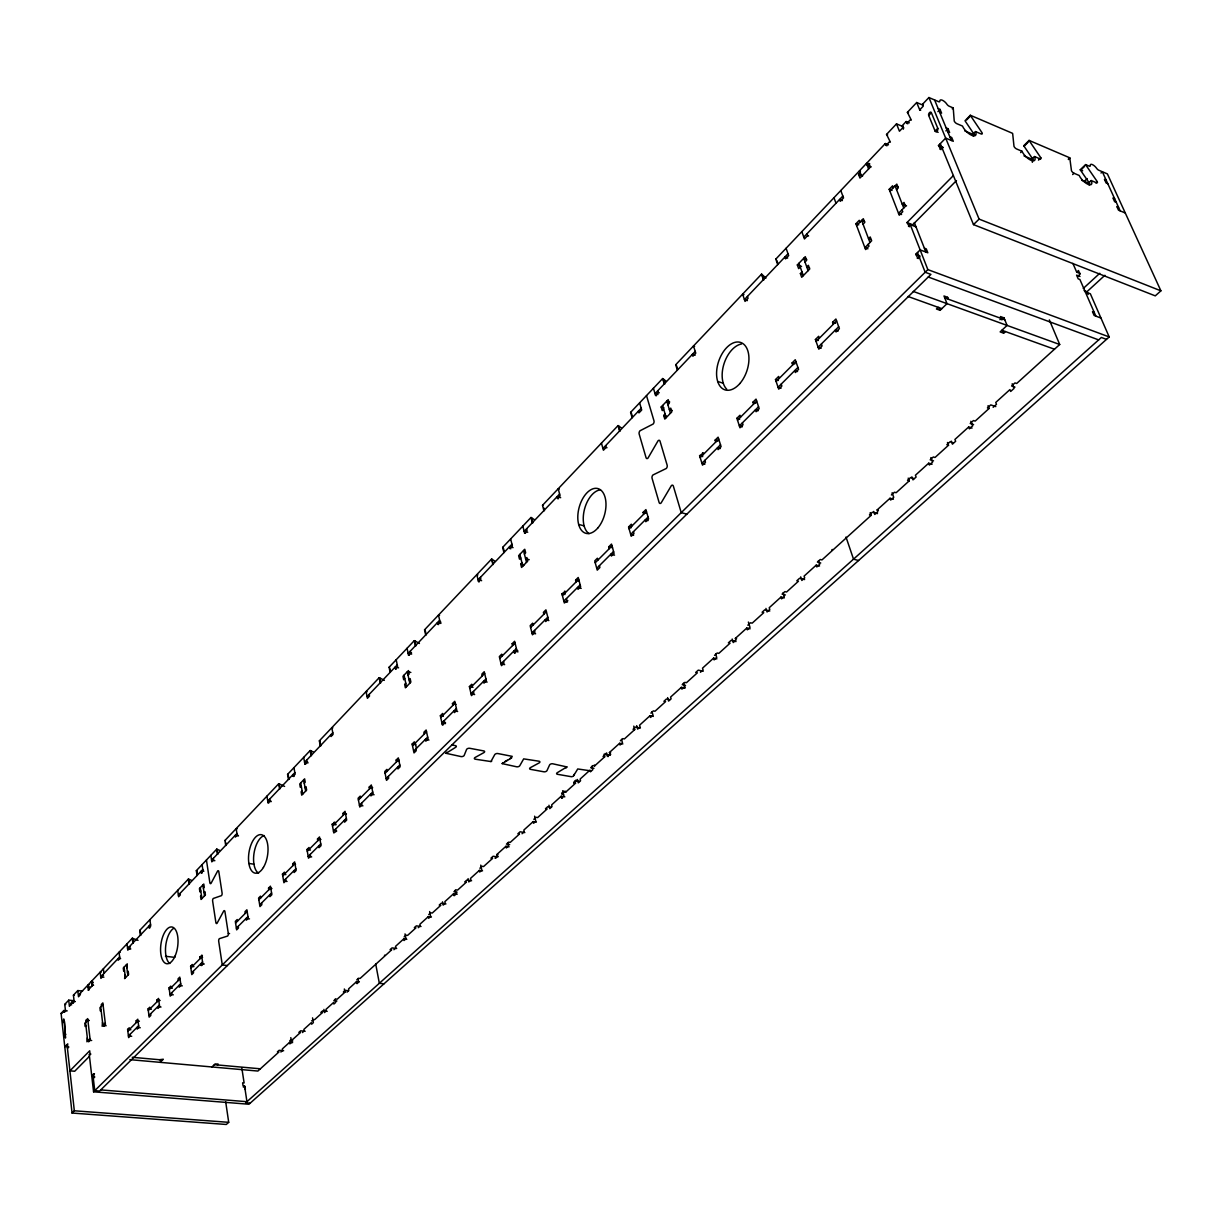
<?xml version="1.0" encoding="UTF-8"?>
<svg xmlns="http://www.w3.org/2000/svg" width="1222" height="1222" viewBox="0 0 1222 1222"><rect width="100%" height="100%" fill="white"/><g stroke="black" fill="none" stroke-linecap="round" stroke-linejoin="round"><path stroke-width="1.5" d="M509.528 759.015L512.217 756.357L497.843 753.546A2.093 1.069 -13 0 0 494.727 754.646L490.923 761.55L475.266 759.198A2.093 1.069 -12.7 0 1 475.083 757.487L483.881 752.63A2.108 1.069 -12.8 0 0 483.698 750.904L469.737 748.292A2.108 1.085 -12.6 0 0 466.605 749.407L464.161 755.471A2.108 1.069 -12.5 0 1 461.045 756.586L446.045 753.302L455.592 747.36A2.123 1.085 -12.4 0 0 455.378 745.619L451.835 744.962M446.045 753.302L446.763 752.278M574.355 774.198L573.668 775.649A2.047 1.008 -13.9 0 1 571.484 776.734L557.431 774.29A2.047 1.023 -13.7 0 1 557.354 772.64L566.871 766.927L552.711 763.781A2.062 1.039 -13.7 0 0 549.64 764.865L546.937 770.715A2.062 1.023 -13.6 0 1 543.882 771.8L530.485 769.341A2.062 1.039 -13.4 0 1 530.363 767.66L539.131 762.91A2.077 1.039 -13.5 0 0 539.024 761.214L523.673 758.877L519.778 765.72A2.077 1.039 -13.2 0 1 516.707 766.805L502.196 763.628L511.728 757.808M502.196 763.628L502.945 762.62M566.871 766.927L566.092 767.92M573.668 775.649L577.731 768.959L590.608 770.838M64.766 1012.152L63.972 1012.076L65.453 1010.518L64.766 1004.362L68.722 1000.176L73.442 1000.65M73.427 1003.018L72.633 1002.941L74.13 1001.368L73.427 995.197L77.796 990.568L82.531 991.073M890.395 142.18L886.546 134.42L896.505 123.88L902.172 126.217L903.348 129.165M911.337 120.123L907.396 112.348L916.699 102.511L922.366 104.909M225.673 1101.694L228.713 1122.331L226.299 1124.469L72.052 1113.028L61.1 1013.374L63.804 1010.533L67.21 1010.869M68.722 1000.176L69.41 1006.332L72.465 1001.398L75.092 1001.658M77.796 990.568L78.498 996.755L80.01 995.166L79.827 993.623L132.266 938.282A1.818 0.84 -8.2 0 1 132.694 938.374L138.025 940.344M140.408 931.576L140.866 935.136A1.833 0.84 -8.3 0 1 140.377 935.12L139.751 930.37L188.325 879.122A1.864 0.901 -8.7 0 1 188.753 879.214L191.457 880.314M197.048 875.502L196.33 870.675L216.676 849.198A1.894 0.932 -9.1 0 1 217.104 849.305L219.807 850.451M225.795 842.661L226.223 845.38A1.909 0.947 -9.2 0 1 225.703 845.349L224.94 840.461L278.708 783.73A1.955 1.008 -9.8 0 1 279.151 783.852L284.589 786.403M288.255 775.222L288.972 779.361A1.97 1.008 -10 0 1 288.453 779.331L287.582 774.366L310.159 750.537A1.986 1.039 -10.3 0 1 310.602 750.659L313.336 752.004M320.042 741.708L320.806 745.894A2.001 1.054 -10.5 0 1 320.286 745.848L319.354 740.838L379.187 677.691A2.062 1.115 -11.4 0 1 379.645 677.828L384.319 680.379M390.139 672.344L389.085 667.243L414.289 640.649A2.093 1.161 -12 0 1 414.747 640.802L419.421 643.475M426.081 635.012A2.123 1.176 -12.3 0 1 425.684 634.951L424.553 629.804L491.55 559.111A2.184 1.253 -13.6 0 1 492.008 559.279L494.742 561.02M503.938 552.619L502.654 547.38L530.974 517.502A2.215 1.298 -14.5 0 1 531.433 517.685L534.167 519.533M543.698 507.741L544.447 510.674A2.245 1.329 -14.8 0 1 543.882 510.597L542.522 505.312L618.042 425.607A2.322 1.421 -16.7 0 1 618.515 425.821L621.219 427.883M632.156 417.725L630.598 412.364L662.63 378.56A2.383 1.466 -18 0 1 663.088 378.789L665.791 380.959M677.37 370.144L675.705 364.752L761.505 274.202A2.505 1.604 -21 0 1 761.978 274.461L765.95 278.112M777.711 264.594L775.802 259.11L885.308 143.539L888.455 144.822M903.852 128.005L902.157 125.759L906.174 121.528L909.321 122.842M920.655 110.286L919.708 109.888L923.221 106.192L922.457 104.344L928.919 97.531L938.572 101.67A2.643 1.085 44.6 0 0 939.825 101.197A5.3 2.154 44.7 0 1 941.811 100.051A5.3 2.154 44.7 0 1 945.981 103.03L947.371 104.832A2.643 1.069 44.7 0 0 949.188 106.207L953.129 107.903A2.643 1.069 44.7 0 1 953.267 108.391L954.229 121.039A2.658 1.085 44.8 0 0 956.872 123.697L962.493 126.065A9.257 3.758 45 0 0 971.75 135.337A9.257 3.758 45 0 0 975.523 131.579L981.067 133.931A2.627 1.069 45.1 0 0 982.121 132.862L970.65 115.83A2.627 1.054 44.9 0 1 970.344 115.265L965.044 120.718A2.612 1.054 44.9 0 0 965.349 121.284L974.713 135.199M88.855 990.248L87.694 987.055L88.458 986.246M93.193 982.183L91.635 982.9L92.429 982.992M871.255 166.895L867.177 165.276L868.857 163.504L870.278 167.2L859.952 178.061L858.547 174.379L860.212 172.623M886.989 145.769L886.042 145.387L889.448 141.798M902.905 127.607L899.453 131.243L896.505 123.88M907.854 123.773L906.907 123.376L910.39 119.725M88.06 990.156L92.765 985.207L92.398 982.091M119.634 956.948L100.723 976.836L103.916 977.188M150.535 924.428L127.577 948.578L130.8 948.959M178.381 895.13L202.791 869.453M236.946 833.511L211.574 860.212L214.873 860.685M294.838 772.625L267.771 801.097L271.131 801.632M332.781 732.696L304.584 762.36L307.975 762.956M367.089 696.601L397.257 664.86M439.66 620.257L408.133 653.403L411.631 654.137M511.926 544.202L478.077 579.839L481.621 580.664M559.615 494.039L524.162 531.341L527.736 532.242M602.935 448.474L641.199 408.209M695.211 351.386L655.023 393.652L657.955 394.553M788.007 253.748L744.427 299.604L747.39 300.612M803.786 237.144L842.844 196.055M120.245 952.381L119.038 952.244L119.832 958.522L118.244 960.187L118.045 958.613M130.387 947.035L129.181 946.897L129.379 948.471L127.791 950.151L126.981 943.858M149.924 927.849L149.115 927.742L150.749 926.016L149.909 919.662M202.119 873.027L201.279 872.905L203.035 871.072L202.073 864.611M237.175 828.776L236.167 828.623L237.205 835.145L235.388 837.055L235.128 835.436L238.473 835.94M268.886 802.869L268.046 802.747L269.94 800.761L269.65 799.112M294.044 776.459L293.188 776.321L295.128 774.274L293.952 767.645M305.729 764.178L304.874 764.025L306.844 761.963L306.539 760.298M396.325 669.014L395.454 668.831L397.608 666.57L396.188 659.743M409.385 655.298L408.499 655.114L410.699 652.808L410.332 651.097M438.652 624.549L437.782 624.35L440.042 621.983L438.499 615.094L439.553 615.323M479.375 581.779L478.489 581.565L480.842 579.091L480.429 577.349M510.827 548.739L509.941 548.51L512.369 545.959L510.628 538.963M525.491 533.327L524.605 533.098L527.064 530.516L526.621 528.759M558.439 498.729L557.538 498.484L560.073 495.811L558.21 488.754L559.294 489.044M605.593 445.679L606.081 447.451L603.424 450.246L601.438 443.143M656.489 395.729L655.572 395.454L658.353 392.522L657.818 390.719M806.978 233.799L807.635 235.632L804.443 238.977L801.831 231.645M63.33 1022.493C64.063 1004.117 66.996 1066.378 64.445 1021.317M928.705 115.479L931.363 112.699L937.778 128.295A2.093 1.283 -65.4 0 1 937.03 131.09A2.093 1.283 -65.4 0 1 935.105 131.075L928.705 115.479A2.093 1.268 -65.4 0 1 929.468 112.684A2.093 1.268 -65.4 0 1 931.363 112.699M937.931 111.63L940.054 109.415L938.175 108.605M663.653 409.141L662.248 410.607L661.163 406.987L668.205 399.64L669.305 403.275L667.884 404.742M800.242 266.992L798.653 268.641L797.34 264.945L805.298 256.651L806.612 260.347L805.008 262.012M124.476 970.36L123.682 971.184L123.269 968.023L127.271 963.853L126.874 967.855M200.775 890.945L199.904 891.846L199.415 888.593L203.784 884.041L204.273 887.294L203.402 888.211M301.299 786.296L300.322 787.319L299.726 783.974L304.629 778.857L305.225 782.217L304.247 783.241M404.788 678.592L403.688 679.738L402.97 676.285L408.438 670.588L409.171 674.025L408.072 675.17M520.725 557.919L519.503 559.187L518.617 555.659L524.773 549.243L525.659 552.787L524.421 554.07M952.244 108.819L953.129 107.903M64.766 1035.401L65.866 1034.24M937.778 128.295L935.105 131.075L938.145 132.343M125.011 974.591L124.613 978.608L128.615 974.453L128.218 971.261L127.409 972.101M201.416 895.283L200.545 896.2L201.019 899.453L205.418 894.916L204.929 891.648L204.043 892.564M302.109 790.787L301.116 791.795L301.727 795.155L306.646 790.069L306.035 786.693L305.057 787.716M405.75 683.19L404.665 684.335L405.383 687.787L410.882 682.105L410.149 678.638L409.049 679.783M529.202 559.676L525.613 558.79L526.85 557.507L527.736 561.066L521.565 567.466L520.679 563.922L521.901 562.639M672.115 410.424L669.351 409.599L670.771 408.117L671.871 411.768L664.799 419.1L663.714 415.465L665.119 413.998M809.59 267.969L806.78 266.961L808.368 265.296L809.697 269.023L801.708 277.302L800.395 273.591L801.983 271.926M86.334 1021.775L86.151 1020.202L87.678 1018.613L90.184 1040.212L88.656 1041.786L88.473 1040.197L91.665 1040.487M868.262 244.217L868.979 246.126L865.604 249.578L855.919 223.763L859.265 220.296L859.967 222.175M902.004 209.787L902.753 211.696L899.27 215.24L889.188 189.334L892.625 185.775L893.358 187.653M945.92 130.922L948.058 128.707L946.164 127.913M87.862 1020.187L84.807 1023.349L85.173 1026.495L85.937 1025.701M103.045 1004.499L99.929 1007.722L100.311 1010.884L101.09 1010.075M856.622 225.627L863.312 218.707L864.733 222.465L863.053 224.206M889.922 191.212L896.811 184.094L898.292 187.867L896.566 189.654M64.781 1046.933L67.76 1043.863L67.363 1047.758L68.157 1047.834M941.001 149.695L938.481 145.51L945.66 138.101L953.282 141.278L951.709 137.506L949.815 136.711M966.663 119.924L970.65 115.83M940.039 149.298L941.841 147.465L942.788 147.847M87.327 1037.814L86.93 1041.755L90 1038.624M102.541 1022.249L102.144 1026.236L105.275 1023.043M973.369 136.192A9.241 3.773 45 0 0 972.849 134.313L975.523 131.579M909.458 226.773L906.999 222.557L953.374 175.571M1085.258 291.829L1090.36 293.784L1109.209 336.951L248.967 1104.245L93.575 1091.811L89.298 1054.769L90.871 1054.067M908.496 226.406L910.253 224.634L915.981 226.834M89.221 1056.572L74.695 1071.251L69.914 1070.839L89.695 1050.798L90.061 1053.99M956.459 180.581L912.727 224.756L906.999 222.557M130.051 1034.331L130.265 1035.966L128.646 1037.585L127.607 1029.428L129.226 1027.809L129.44 1029.428M136.36 1022.493L136.146 1020.874L137.781 1019.224L138.834 1027.412L137.2 1029.046L136.986 1027.412L140.255 1027.733M150.612 1013.802L150.825 1015.451L149.16 1017.116L148.091 1008.898L149.741 1007.234L149.97 1008.868M157.058 1001.765L156.844 1000.115L158.509 998.435L159.624 1006.684L157.944 1008.364L157.714 1006.714L161.014 1007.05M171.691 992.753L171.92 994.418L170.209 996.113L169.079 987.85L170.775 986.139L171.004 987.788M193.305 971.184L193.534 972.849L191.793 974.591L190.601 966.266L192.343 964.509L192.572 966.174M200.041 958.705L199.797 957.025L202.394 955.36M268.809 889.799L268.535 888.089L270.444 886.179L271.864 894.733L269.94 896.643L269.665 894.916M285.566 879.046L285.856 880.772L283.916 882.712L282.45 874.112L284.39 872.172L284.68 873.883M292.975 865.588L292.684 863.862L294.639 861.907L296.136 870.522L294.166 872.477L293.86 870.751L295.159 870.935M310.205 854.438L310.51 856.179L308.509 858.165L306.982 849.519L308.983 847.518L309.288 849.244M317.796 840.721L317.491 838.979L319.507 836.963L321.065 845.639L319.049 847.656L318.728 845.914M336.722 831.036L333.789 832.946L332.185 824.239L335.103 822.314M343.306 815.15L342.985 813.409L345.047 811.332L346.697 820.084L344.619 822.146L344.299 820.405M369.533 788.877L369.197 787.121L371.32 784.982L373.061 793.796L370.923 795.919L370.572 794.163L374.085 794.743M396.524 761.841L396.157 760.069L398.341 757.869L400.159 766.744L397.96 768.943L397.608 767.156L398.922 767.401M415.877 748.918L416.244 750.705L414.014 752.935L412.15 744.03L414.38 741.8L414.747 743.572M443.204 724.875L442.318 724.707L440.363 715.741L442.654 713.434L443.051 715.221M452.858 705.4L452.461 703.597L454.783 701.275L456.784 710.272L454.447 712.594L454.049 710.792L457.624 711.494M473.418 691.453L473.831 693.271L471.463 695.639L469.401 686.596L471.768 684.228L472.181 686.031M512.598 645.537L512.155 643.719L514.63 641.245L516.83 650.379L514.37 652.838L513.927 651.005L517.991 651.891M567.833 600.628L564.32 602.996L561.952 593.785L565.45 591.402M576.081 581.932L575.593 580.099L578.22 577.471L580.649 586.713L578.021 589.34L577.532 587.492L581.198 588.362M609.335 548.632L608.816 546.769L611.519 544.05L614.086 553.367L611.367 556.071L610.863 554.208L614.544 555.139M633.439 531.662L633.974 533.54L631.209 536.29L628.582 526.957L631.331 524.192L631.85 526.056M643.643 514.248L643.108 512.369L645.903 509.574L648.592 518.953L645.796 521.733L645.262 519.869L648.042 520.603M704.88 460.327L705.461 462.222L702.513 465.17L699.61 455.699L703.475 453.026M715.71 442.028L715.13 440.134L718.108 437.155L721.087 446.641L718.093 449.635L717.497 447.726L720.308 448.55M742.396 422.858L743.022 424.767L739.967 427.807L736.912 418.291L739.952 415.236L740.563 417.145M753.577 404.1L752.951 402.191L756.036 399.105L759.168 408.652L756.082 411.738L755.456 409.828L758.282 410.699M781.209 384.09L781.866 386.015L778.704 389.161L775.496 379.584L778.643 376.437L779.285 378.346M792.742 364.859L792.1 362.934L795.278 359.742L798.577 369.35L795.369 372.542L794.712 370.617L797.554 371.534M821.383 343.993L822.07 345.918L818.801 349.171L815.41 339.548L818.664 336.279L819.351 338.204M833.297 324.227L832.594 322.303L835.909 319.003L839.377 328.657L836.047 331.972L835.359 330.032L838.216 331.009M127.821 1031.062L137.994 1020.859M148.305 1010.533L158.738 1000.085M169.293 989.499L180.001 978.776M190.831 967.931L201.813 956.933M235.586 923.084L247.15 911.505M258.85 899.774L270.719 887.875M282.756 875.838L294.93 863.618M307.287 851.245L319.813 838.689M332.506 825.98L345.383 813.073M358.428 799.998L371.671 786.739M385.098 773.297L398.708 759.641M412.517 745.802L426.539 731.764M440.745 717.528L455.18 703.078M469.813 688.398L484.676 673.521M499.752 658.414L515.073 643.062M530.608 627.497L546.402 611.687M562.426 595.618L578.709 579.304M595.236 562.746L612.039 545.913M629.101 528.821L646.438 511.438M700.191 457.593L718.704 439.049M737.523 420.185L756.662 400.999M776.138 381.493L795.934 361.651M816.097 341.473L836.596 320.928M138.621 1025.777L128.432 1035.951L131.701 1036.256M148.947 1015.467L159.395 1005.034M180.703 983.756L169.98 994.464L173.295 994.815M191.549 972.926L202.547 961.943M236.381 928.155L247.959 916.592M259.69 904.891L271.574 893.007M295.831 868.796L283.626 880.986L287.048 881.474M320.76 843.898L308.204 856.439L311.656 856.943M333.469 831.204L346.376 818.328M372.71 792.024L359.451 805.267L362.934 805.848M386.152 778.597L399.793 764.972M413.632 751.148L427.685 737.126M456.386 708.47L441.921 722.905L445.495 723.592M485.944 678.958L471.05 693.821L474.64 694.554M516.387 648.546L501.051 663.867L504.655 664.631M547.792 617.186L531.967 632.996L535.603 633.806M580.16 584.864L563.846 601.148L567.512 602.018M596.733 568.322L613.566 551.504M648.057 517.074L630.674 534.426L633.638 535.19M720.491 444.747L701.932 463.275L704.926 464.131M758.541 406.743L739.356 425.898L742.365 426.799M797.92 367.425L778.063 387.252L781.087 388.199M838.674 326.717L818.114 347.247L821.153 348.255M204.12 964.097L200.775 963.715L201.019 965.395L203.616 963.73M442.318 724.707L445.511 722.584M1089.825 183.774L1080.569 170.27A2.52 0.978 45.9 0 1 1080.263 169.736L1085.594 164.588A2.52 0.978 45.9 0 0 1085.9 165.123L1097.249 181.635A2.536 0.978 46.1 0 1 1096.363 182.72L1091.231 180.551A8.89 3.483 46 0 1 1088.084 184.369A8.89 3.483 46 0 1 1079.194 175.464L1074.001 173.264A2.551 0.993 45.9 0 1 1071.465 170.713L1069.83 158.249A2.536 0.993 45.8 0 0 1069.662 157.76L1029.092 140.408L1023.776 145.708A2.566 1.023 45.5 0 0 1024.082 146.258L1033.384 159.96M94.445 1073.756L91.711 1075.62L92.505 1075.696M918.196 258.59L915.706 254.313L920.151 249.899L927.819 252.786L926.276 248.891L924.367 248.158M1024.082 146.258L1028.069 142.287M1020.66 152.582L1022.004 151.253A9.073 3.62 45.5 0 0 1031.062 160.342A9.073 3.62 45.5 0 0 1034.515 156.553L1039.846 158.799A2.581 1.023 45.6 0 0 1040.808 157.73L1029.398 140.958A2.566 1.008 45.5 0 1 1029.092 140.408M94.827 1076.994L93.239 1077.697L94.048 1077.758M917.233 258.239L919.967 256.834M1032.33 162.327A9.058 3.62 45.5 0 0 1031.826 159.196L1034.515 156.553M1039.479 159.043L1040.808 157.73M1038.501 160.128L1039.846 158.799M72.052 1113.028L74.328 1110.783L228.713 1122.331M93.575 1091.811L927.849 269.604L1109.209 336.951M973.491 224.619L979.097 219.105L1160.9 290.836L1155.264 295.861L973.491 224.619L940.283 143.661M1068.333 159.074L1069.662 157.76M1068.486 159.547L1069.83 158.249M1072.656 174.563L1074.001 173.264M946.806 298.168L947.676 297.328L948.425 299.237M159.318 1059.718L163.29 1059.23L160.067 1062.33M938.145 307.333L936.419 308.998L940.1 310.312L947.019 303.652L943.995 295.984L947.676 297.328M1080.569 170.27L1084.556 166.406M1084.494 181.192L1087.183 178.611M1089.138 184.965A8.875 3.483 46 0 0 1088.542 183.132L1091.231 180.551M1101.007 173.02L1102.336 171.752L1120.192 210.871M1095.905 182.933L1097.249 181.635M999.917 319.69L1001.23 318.468L1000.451 316.574L1003.995 317.857L1007.081 325.419L1000.131 331.895L1003.659 333.163L1005.385 331.559M1001.826 319.889L1003.995 317.857M211.925 1066.959L215.194 1063.904L218.264 1064.179L217.44 1064.942M1072.885 263.402L1076.704 272.139L1078.461 270.52L1080.065 274.186L1077.712 276.355M1083.257 288.484L1099.785 273.285M1084.143 290.622L1086.969 291.707L1104.887 275.286M311.579 1020.874L314.864 1019.438L322.394 1012.61L320.867 1012.442L322.654 1010.838L327.221 1011.327M356.702 979.952L358.55 978.272L360.093 978.455L391.666 949.83L390.124 949.647L392.033 947.905L396.692 948.486M404.115 936.953L406.055 935.181L407.613 935.38L415.938 927.849L414.365 927.635L416.335 925.864L421.025 926.49M428.723 914.621L430.724 912.819L432.283 913.033L440.821 905.303L439.248 905.074L441.264 903.241L445.969 903.913M479.895 868.216L481.987 866.306L483.576 866.551L492.558 858.409L490.969 858.165L493.108 856.24L497.858 856.973M533.815 819.305L536.03 817.304L537.634 817.579L547.12 808.979L545.501 808.704L547.746 806.673L550.954 807.223M561.662 793.002L561.876 793.857L564.152 791.795L565.771 792.07L575.516 783.241L574.875 780.675M573.683 782.095L573.897 782.951L576.204 780.858L579.427 781.454M610.313 755.272L605.44 754.341L603.072 756.494L604.691 756.8L604.035 754.218M620.379 740.792L622.777 738.607L624.411 738.928L634.707 729.595L633.775 726.128M650.868 713.129L653.358 710.883L654.992 711.235L665.578 701.627L663.943 701.275L666.448 698.999L669.732 699.702M714.549 655.374L717.177 652.991L718.826 653.373L730.053 643.2L728.404 642.818L731.062 640.404L736.026 641.565M747.818 625.206L750.522 622.762L752.187 623.159L763.75 612.68L762.085 612.268L764.819 609.778L769.799 611.015M891.388 494.986L894.443 492.222L896.138 492.71L909.214 480.857L908.221 478.123M292.623 1042.61L289.599 1042.32L282.343 1048.904L282.588 1050.492L280.892 1052.02M344.344 988.98L344.925 992.203L337.196 999.199L335.668 999.031L333.866 1000.665L336.921 1001.001M357.542 981.938L356.396 981.801L348.575 988.888L348.866 990.492L347.033 992.157M406.834 939.321L403.718 938.908L395.516 946.363L395.836 947.982L393.912 949.723M431.427 917.08L428.296 916.653L419.879 924.275L420.2 925.925L418.23 927.712M457.043 894.321L453.499 893.801L444.869 901.637L445.205 903.287L443.189 905.12L442.501 901.821M482.537 870.843L479.375 870.37L470.501 878.404L470.867 880.069L468.79 881.948L468.072 878.618M495.857 858.287L495.063 858.165L497.201 856.225L496.819 854.545L505.923 846.296L509.116 846.815M536.397 822.131L533.204 821.581L523.841 830.059L524.238 831.754L522.054 833.74M564.839 796.851L561.219 796.209L551.611 804.916L552.023 806.612L549.763 808.659L548.953 805.252M593.953 768.302L590.715 767.691L593.067 765.568L594.686 765.873L604.691 756.8M606.616 752.935L607.517 756.372L609.9 754.234L609.442 752.492L619.6 743.297L622.853 743.938M653.296 716.382L650.043 715.71L639.595 725.181L640.068 726.922L637.609 729.137L636.677 725.654M685.053 688.139L681.357 687.344L670.603 697.075L671.092 698.831L668.587 701.107L667.609 697.609M716.886 658.887L713.587 658.123L702.528 668.159L703.032 669.916L700.45 672.268M732.192 639.03L733.246 642.573L735.919 640.16L735.384 638.373L746.779 628.047L750.094 628.841M784.295 597.909L780.965 597.069L769.234 607.716L769.784 609.503L767.049 611.978L765.934 608.419M819.55 566.015L816.204 565.144L804.107 576.097L804.687 577.899L801.861 580.465L800.7 576.876M870.186 512.644L871.133 515.363L821.948 559.936L820.268 559.493L817.396 562.089L820.741 562.991M873.715 511.438L874.784 514.462L877.793 511.743L877.152 509.91L890.028 498.255L893.389 499.233M932.081 464.238L928.705 463.199L915.415 475.236L916.088 477.069L912.987 479.879L911.872 476.84M947.478 442.486L948.516 445.236L935.013 457.486L933.318 456.952L930.171 459.823L933.547 460.862M972.04 428.097L968.664 426.997L954.932 439.431L955.635 441.279L952.427 444.182L951.251 441.127M988.033 405.673L989.117 408.453L975.171 421.101L973.476 420.536L970.207 423.499L973.598 424.599M1049.347 319.92L1059.703 344.497L1016.658 383.494L1014.963 382.914L1011.587 385.969L1014.978 387.13M302.414 1032.544L304.156 1030.971L303.881 1029.382L311.335 1022.631L311.61 1024.219L313.367 1022.631L312.557 1017.865M356.396 981.801L356.687 983.42L359.314 981.831M453.499 893.801L453.851 895.466L456.692 893.725M561.219 796.209L561.631 797.905L563.907 795.858L562.655 790.726M685.221 686.963L681.845 689.086L681.357 687.344M993.165 407.308L996.48 404.314L995.747 402.45L1009.922 389.604L1010.67 391.452L1014.046 388.413L1012.167 383.769M243.346 1087.183L244.583 1086.068L246.951 1101.694L100.769 1089.902M505.129 761.413L507.329 760.206M490.923 761.55L491.718 761.153M250.205 1103.145L245.714 1102.794L1101.358 337.471L1106.49 339.365M245.393 1089.612L244.919 1086.511M244.583 1086.068L243.086 1085.946L242.613 1082.829L244.11 1082.967L241.895 1068.425M129.853 1059.642L257.888 1071.052L278.937 1051.989L277.425 1051.852L279.12 1050.309L283.641 1050.737M132.236 1057.29L162.48 1060.009M214.369 1064.668L260.378 1068.807M89.298 1054.769L90.092 1054.846M68.111 1046.994L68.906 1047.055M106.146 1025.747L102.923 1025.441L100.708 1006.913M127.607 1029.428L130.876 1029.749M86.151 1020.202L89.343 1020.507M292.837 1040.915L289.813 1040.609L293.051 1039.204L300.398 1032.529L298.886 1032.376L300.627 1030.803L305.179 1031.261M65.453 1010.518L66.232 1010.594M61.1 1013.374L62.047 1013.481M136.146 1020.874L139.415 1021.195M70.723 1003.216L71.518 1003.293M70.907 1004.759L71.686 1004.835M64.766 1004.362L65.713 1004.453M74.13 1001.368L74.909 1001.444M148.091 1008.898L151.375 1009.235M156.844 1000.115L160.128 1000.467M79.827 993.623L80.621 993.7M73.427 995.197L74.374 995.288M88.824 989.362L88.274 984.703L89.069 984.779M92.765 985.207L93.575 985.283M87.694 987.055L90.352 987.33M169.079 987.85L172.378 988.201M92.246 981.434L91.451 981.342L92.001 986.017M101.121 972.269L100.158 972.162L100.907 978.394L102.465 976.775L102.266 975.217L103.473 975.339M182.292 985.849L178.977 985.482L179.206 987.147L180.932 985.421L179.771 977.126L178.045 978.853L178.275 980.502M348.285 990.721L345.215 990.37L343.382 992.02L344.925 992.203M201.019 965.395L201.859 965.487M356.687 983.42L357.466 983.511M190.601 966.266L193.916 966.648M119.832 958.522L120.627 958.613M165.474 956.276L174.899 957.391M227.338 965.563L222.282 964.968L218.692 941.246A1.925 0.901 -82.2 0 1 219.349 938.679L227.643 936.037A1.925 0.916 -82.1 0 0 228.3 933.44L224.94 911.612A1.925 0.901 -81.8 0 0 223.794 910.864L217.027 923.328A1.909 0.901 -82 0 1 215.882 922.579L212.628 901.026A1.894 0.886 -81.7 0 1 213.27 898.476L221.457 895.634A1.909 0.901 -81.6 0 0 222.099 893.053L218.814 871.668A1.894 0.886 -81.4 0 0 217.669 870.95L210.994 883.43A1.894 0.886 -81.5 0 1 209.863 882.712L206.442 859.998M383.983 983.817L379.339 983.282L375.689 963.959M129.379 948.471L130.189 948.578M199.797 957.025L202.577 957.361M228.3 933.44L229.568 933.593M249.487 918.898L246.096 918.455L246.37 920.151L248.234 918.302L246.875 909.81L245.011 911.673L245.286 913.369M268.535 888.089L271.941 888.562M203.035 871.072L203.86 871.194M282.45 874.112L285.872 874.601M248.891 863.465L253.947 864.183M453.851 895.466L454.645 895.573M292.684 863.862L295.541 864.29M457.12 892.182L453.973 891.724L456.02 889.86L457.593 890.09L466.361 882.162L464.772 881.917L466.85 880.054L471.585 880.757M237.205 835.145L238.046 835.283M306.982 849.519L310.434 850.038M317.491 838.979L320.943 839.514M496.819 854.545L498.011 854.743M497.201 856.225L497.996 856.362M335.867 824.132L334.553 823.918L334.232 822.177M332.185 824.239L335.943 824.835M509.681 844.601L506.488 844.097L508.658 842.126L510.246 842.386L519.472 834.03L517.884 833.755L520.053 831.785L524.849 832.579M269.94 800.761L270.78 800.899M342.985 813.409L346.468 813.974M294.166 774.87L292.898 774.656L293.188 776.321M369.197 787.121L372.695 787.716M306.844 761.963L307.7 762.116M561.631 797.905L562.441 798.058M561.876 793.857L563.495 794.147M396.157 760.069L399.09 760.603M573.897 782.951L575.516 783.241M332.048 735.064L330.75 734.819L331.07 736.499L333.087 734.376L331.819 727.67L332.858 727.854M412.15 744.03L415.694 744.687M428.968 740.058L425.424 739.386L425.806 741.174L428.067 738.928L426.157 729.992L423.897 732.253L424.278 734.025M609.9 754.234L610.71 754.386M607.517 756.372L608.327 756.54M440.363 715.741L443.326 716.306M609.442 752.492L610.664 752.737M367.104 691.728L366.065 691.53L367.425 698.297L369.518 696.097L369.181 694.402M452.461 703.597L456.035 704.315M634.707 729.595L633.088 729.274L635.516 727.059L640.404 728.052M410.836 672.436L407.338 671.718L409.782 683.235M469.401 686.596L472.99 687.329M487.135 682.09L483.545 681.357L483.958 683.159L486.356 680.776L484.248 671.703L481.865 674.101L482.278 675.919M398.586 667.838L395.103 667.136L395.454 668.831M410.699 652.808L411.57 652.991M514.37 652.838L515.272 653.037M512.155 643.719L515.18 644.376M685.542 685.389L682.258 684.671L684.809 682.365L686.443 682.716L697.35 672.833L695.7 672.467L698.281 670.13L703.23 671.229M516.83 650.379L517.746 650.562M440.042 621.983L440.913 622.166M440.913 623.403L437.4 622.624L437.782 624.35M548.877 620.562L545.241 619.737L545.699 621.57L548.25 619.035L545.928 609.839L543.393 612.39L543.851 614.223M477.909 574.875L476.84 574.63L478.489 581.565M735.384 638.373L736.622 638.678M561.952 593.785L564.992 594.503M575.593 580.099L579.259 580.985M520.679 563.922L524.269 564.793M513.072 547.639L509.498 546.769L509.941 548.51M608.816 546.769L612.497 547.7M785.41 594.977L782.08 594.136L784.875 591.601L786.54 592.028L798.455 581.229L796.79 580.801L799.6 578.235L804.611 579.534M578.663 524.437L584.116 525.842M628.582 526.957L631.346 527.675M560.669 497.675L557.064 496.712L557.538 498.484M643.108 512.369L645.888 513.118M686.856 514.157L681.234 512.644L673.337 486.066A2.429 1.436 -74.1 0 0 671.367 485.623L661.102 502.99A2.413 1.421 -74.4 0 1 659.132 502.532L652.059 478.26A2.398 1.405 -74.1 0 1 652.93 474.991L666.28 468.484A2.413 1.421 -73.8 0 0 667.151 465.185L660.017 441.157A2.398 1.405 -73.5 0 0 658.062 440.775L647.996 458.097A2.383 1.39 -73.8 0 1 646.056 457.685L639.167 434.024A2.368 1.375 -73.5 0 1 640.007 430.77L653.113 424.049A2.383 1.39 -73.3 0 0 653.969 420.78L646.499 395.592M858.562 560.516L853.521 559.157L845.991 537.023M606.081 447.451L606.998 447.71M871.133 515.363L869.453 514.89L872.462 512.155L877.503 513.607M877.152 509.91L878.404 510.277M699.61 455.699L702.726 456.6M715.13 440.134L717.925 440.974M663.714 415.465L666.464 416.274M909.214 480.857L907.518 480.353L910.619 477.542L913.995 478.566M661.163 406.987L663.928 407.812M669.732 402.007L666.8 401.106L670.45 413.25M658.353 392.522L659.269 392.797M736.912 418.291L739.722 419.146M752.951 402.191L755.776 403.061M717.711 381.478L723.287 383.234M953.404 442.883L950.029 441.799L946.821 444.701L948.516 445.236M695.089 355.297L692.324 354.426L692.889 356.228L695.776 353.189L693.5 345.963L694.615 346.33M775.496 379.584L778.322 380.485M792.1 362.934L794.926 363.866M989.117 408.453L987.422 407.888L990.737 404.894L995.823 406.59M815.41 339.548L818.266 340.495M743.999 294.639L742.609 294.151L745.038 301.422L748.063 298.244L747.452 296.427M832.594 322.303L835.451 323.28M800.395 273.591L803.205 274.583M797.34 264.945L801.556 266.442M787.671 258.056L784.875 257.048L785.517 258.881L788.648 255.581L786.082 248.265M806.703 259.4L803.694 258.316L808.093 270.688M908.053 296.488L941.826 308.647M1001.857 330.276L1054.479 349.232M913.292 291.432L1059.703 344.497M944.759 297.908L1004.759 319.752M928.262 277.012L1098.654 339.899M807.635 235.632L808.567 235.968M867.926 248.799L864.886 247.669L871.653 240.765L870.217 236.961L868.521 238.687L871.362 239.756M915.706 254.313L919.861 255.872M1100.946 318.041L1094.133 315.475L1092.499 311.717L1094.209 312.358M855.919 223.763L858.745 224.833M864.657 221.594L861.647 220.449L869.957 242.491M842.386 200.591L839.56 199.507L840.247 201.34L843.531 197.888L840.782 190.54M901.576 214.507L898.537 213.331L905.487 206.228L903.99 202.409L902.248 204.196L906.541 205.861M1079.988 276.478L1076.597 275.164L1078.201 278.845L1079.897 279.502L1095.844 316.116M1076.704 272.139L1080.095 273.468M858.547 174.379L862.625 175.983M889.188 189.334L892.029 190.449M860.456 171.156L859.509 170.775L861.617 176.304M898.124 187.073L895.084 185.881L903.745 208M867.406 163.809L866.459 163.442L868.598 168.957M868.857 163.504L869.789 163.885M886.546 134.42L887.676 134.894M938.481 145.51L943.247 147.48M902.157 125.759L903.104 126.156M1125.279 212.995L1118.497 210.169L1116.832 206.518L1118.527 207.221M947.722 131.671L949.616 132.465L948.058 128.707M1116.312 202.363L1114.617 201.661L1112.967 198.025L1114.663 198.743M907.396 112.348L908.542 112.821M1022.004 151.253L1016.597 148.962A2.597 1.039 45.4 0 1 1014 146.365L1012.687 133.809A2.581 1.023 45.3 0 0 1012.534 133.32L970.344 115.265M964.708 130.876L972.849 134.313M1024.005 155.897L1031.826 159.196M1081.669 180.23L1088.542 183.132M1080.263 169.736L1082.661 170.744M922.457 104.344L923.404 104.741M939.703 112.332L941.597 113.127L940.054 109.415M1107.789 183.682L1106.093 182.964L1104.459 179.374L1106.154 180.092M1085.594 164.588L1089.184 166.116A2.52 0.978 45.9 0 0 1090.223 165.978L1090.299 164.878A5.025 1.94 46 0 1 1092.896 164.863A5.025 1.94 46 0 1 1096.638 168.346A2.505 0.962 46 0 0 1098.777 170.225L1107.392 173.906L1160.9 290.836M1086.969 291.707L1088.176 294.471M934.586 99.96L951.373 140.499M928.919 97.531L979.097 219.105M916.699 102.511L919.708 109.888M1002.514 330.337L1003.659 333.163M906.174 121.528L906.907 123.376M885.308 143.539L886.042 145.387M914.316 222.572L925.894 252.068M910.253 224.634L927.849 269.604M938.985 307.44L940.1 310.312M917.478 252.557L925.161 272.246L930.935 274.385L99.593 1091.047L94.751 1090.666L92.872 1074.459M970.833 421.285L972.62 425.898L969.367 428.846L968.664 426.997M930.843 457.593L932.539 462.176L929.392 465.032L928.705 463.199M833.969 197.72L836.016 203.234M892.106 492.756L893.725 497.308L890.67 500.073L890.028 498.255M798.928 263.295L803.297 275.653M776.871 260.607L777.834 263.341M761.978 274.461L763.368 278.555M761.505 274.202L763.368 279.67A2.505 1.589 -21 0 1 763.842 279.93M818.48 560.745L819.672 564.35L816.8 566.947L816.204 565.144M783.18 592.762L784.325 596.351L781.545 598.856L780.965 597.069M676.576 365.745L677.675 369.35M702.543 452.751L703.124 454.645M748.383 622.059L750.018 627.39L747.314 629.834L746.779 628.047M663.088 378.789L664.447 383.265M662.63 378.56L664.264 383.952A2.383 1.466 -17.9 0 1 664.722 384.166M662.568 405.521L666.219 417.634M653.419 388.275L655.572 395.454M715.695 653.999L716.734 657.528L714.106 659.895L713.587 658.123M639.61 402.848L641.718 410.012L638.969 412.899L638.449 411.096M631.438 413.342L632.477 416.916M618.515 425.821L619.783 430.281M618.042 425.607L619.569 430.954A2.322 1.405 -16.7 0 1 620.043 431.167M683.404 683.281L684.396 686.795M652.029 711.739L652.991 715.221L650.516 717.451L650.043 715.71M597.909 560.073L597.405 558.21L594.732 560.898L597.237 570.17L599.91 567.497L599.406 565.649M621.555 739.386L622.456 742.854L620.058 745.023L619.6 743.297M564.533 591.188L565.007 593.037M566.443 598.566L566.916 600.414M605.226 753.47L605.44 754.341M531.433 517.685L532.548 522.069M594.457 765.018L594.686 765.873M530.974 517.502L532.303 522.772A2.23 1.298 -14.5 0 1 532.777 522.955M591.906 766.286L592.777 769.723L590.44 771.83L589.997 770.12L580.129 779.071L580.557 780.782L578.25 782.874L577.395 779.453M522.833 526.086L524.605 533.098M523.535 550.526L526.499 562.349M519.854 554.376L522.787 566.183M575.99 780.003L576.204 780.858M533.128 624.977L532.67 623.144L530.165 625.664L532.425 634.829L534.946 632.309L534.488 630.476M565.557 791.214L565.771 792.07M563.953 790.939L564.152 791.795M503.433 548.327L504.151 551.229M492.008 559.279L493.062 563.632M491.55 559.111L492.817 564.32A2.184 1.253 -13.6 0 1 493.276 564.503M502.196 655.97L501.753 654.152L499.324 656.596L501.478 665.685L503.922 663.256L503.495 661.423M534.61 816.189L535.816 821.276L533.602 823.277L533.204 821.581M507.695 842.661L508.474 846.036L506.32 847.976L505.923 846.296M480.735 865.115L481.835 870.14L479.742 872.034L479.375 870.37M425.378 631.148L425.943 633.729M444.228 720.613L444.609 722.416M414.747 640.802L415.572 644.651M414.289 640.649L415.388 645.781A2.108 1.161 -12 0 1 415.847 645.934M407.048 648.286L408.499 655.114M455.195 890.288L455.898 893.618M404.054 675.155L406.483 686.657M415.281 743.037L416.412 748.383M389.894 668.571L390.414 671.122M429.625 911.551L430.633 916.485L428.632 918.287L428.296 916.653M379.645 677.828L380.424 681.647M379.187 677.691L380.225 682.777A2.062 1.115 -11.4 0 1 380.684 682.93M387.267 771.113L386.9 769.356L384.747 771.525L386.519 780.369L388.688 778.2L388.321 776.428M405.017 933.883L405.994 938.786L404.054 940.543L403.718 938.908M360.536 797.89L360.2 796.133L358.092 798.256L359.787 807.024L361.895 804.916L361.559 803.159M335.531 829.158L335.851 830.899M357.954 978.517L358.535 981.74M310.602 750.659L311.366 754.829M310.159 750.537L311.075 755.532A2.001 1.039 -10.3 0 1 311.518 755.67M303.682 757.38L304.874 764.025M303.652 779.88L305.653 791.092M300.704 782.951L302.705 794.147M335.118 999.229L335.683 1002.437L333.866 1004.072L333.591 1002.468L325.969 1009.372L326.243 1010.976L324.456 1012.595L323.906 1009.403M279.151 783.852L279.869 787.976M278.708 783.73L279.563 788.679A1.955 0.993 -9.9 0 1 280.006 788.801M266.931 796.148L268.046 802.747M290.805 1037.615L291.584 1042.351L289.858 1043.894L289.599 1042.32M260.744 897.88L260.469 896.169L258.575 898.063L259.965 906.587L261.859 904.708L261.584 902.997M237.435 921.235L237.16 919.555L235.327 921.388L236.64 929.85L238.489 928.017L238.229 926.322M217.104 849.305L217.73 853.368M216.676 849.198L217.424 854.071A1.894 0.932 -9.1 0 1 217.852 854.178M213.346 858.363L213.59 859.983L211.818 861.831L210.841 855.354M201.05 871.286L201.279 872.905M202.913 884.957L204.532 895.833M200.286 887.691L201.905 898.552M196.956 871.5L197.353 874.188M201.569 955.253L202.791 963.623M188.753 879.214L189.334 883.231M188.325 879.122L189.028 883.934A1.879 0.901 -8.8 0 1 189.456 884.041M180.092 893.343L180.321 894.947L178.611 896.734L177.694 890.334M148.901 926.154L149.115 927.742M132.694 938.374L133.152 941.918M132.266 938.282L132.877 943.017A1.818 0.84 -8.2 0 1 133.305 943.109M126.462 964.693L127.821 975.278M124.079 967.182L125.408 977.768M103.381 968.756L103.946 973.445M101.487 1006.118L101.289 1004.53L102.847 1002.926L105.459 1024.632L103.901 1026.236L103.702 1024.647M93.651 1073.695L94.018 1076.918M85.571 1022.554L87.694 1040.976M72.465 1001.398L72.633 1002.941M63.804 1010.533L63.972 1012.076M67.027 1044.627L74.328 1110.783M832.396 549.457A2.291 1.497 -73.6 0 1 831.831 549.808M726.693 389.176A24.929 14.924 -71.5 0 1 724.142 363.377A24.929 14.924 -71.5 0 1 741.555 343.978M384.777 955.115A1.848 0.978 -82.6 0 1 384.456 955.558M169.797 963.516A18.544 8.478 -82.2 0 1 165.703 945.935A18.544 8.478 -82.2 0 1 173.616 928.369M258.606 873.211A19.445 9.425 -81.1 0 1 254.008 853.368A19.445 9.425 -81.1 0 1 264.303 835.558M589.035 533.647A23.126 13.243 -75.1 0 1 584.513 509.162A23.126 13.243 -75.1 0 1 600.476 489.823M425.103 629.865A2.108 1.176 -12.3 0 1 424.553 629.804M543.087 505.389A2.245 1.329 -14.8 0 1 542.522 505.312M503.22 547.456A2.2 1.268 -13.9 0 1 502.654 547.38M676.301 364.859A2.398 1.497 -18.4 0 1 675.705 364.752M631.178 412.456A2.337 1.436 -17.1 0 1 630.598 412.364M776.398 259.232A2.536 1.619 -21.6 0 1 775.802 259.11M389.635 667.288A2.077 1.13 -11.6 0 1 389.085 667.243M319.889 740.883A2.001 1.054 -10.5 0 1 319.354 740.838M288.102 774.397A1.97 1.008 -10 0 1 287.582 774.366M225.459 840.492A1.909 0.947 -9.2 0 1 224.94 840.461M196.834 870.69A1.879 0.916 -8.8 0 1 196.33 870.675M140.255 930.4A1.818 0.84 -8.3 0 1 139.751 930.37M739.875 383.509A24.959 14.893 -71.6 0 0 741.8 342.924A24.959 14.893 -71.6 0 0 716.611 371.977A24.959 14.893 -71.6 0 0 739.875 383.509M175.097 955.986A18.559 8.447 -82.2 0 0 172.073 927.009A18.559 8.447 -82.2 0 0 160.739 953.068A18.559 8.447 -82.2 0 0 175.097 955.986M263.402 867.467A19.476 9.394 -81.1 0 0 262.898 835.237A19.476 9.394 -81.1 0 0 248.509 859.005A19.476 9.394 -81.1 0 0 263.402 867.467M597.772 528.041A23.172 13.228 -75.1 0 0 600.048 489.533A23.172 13.228 -75.1 0 0 577.853 515.272A23.172 13.228 -75.1 0 0 597.772 528.041"/></g></svg>
